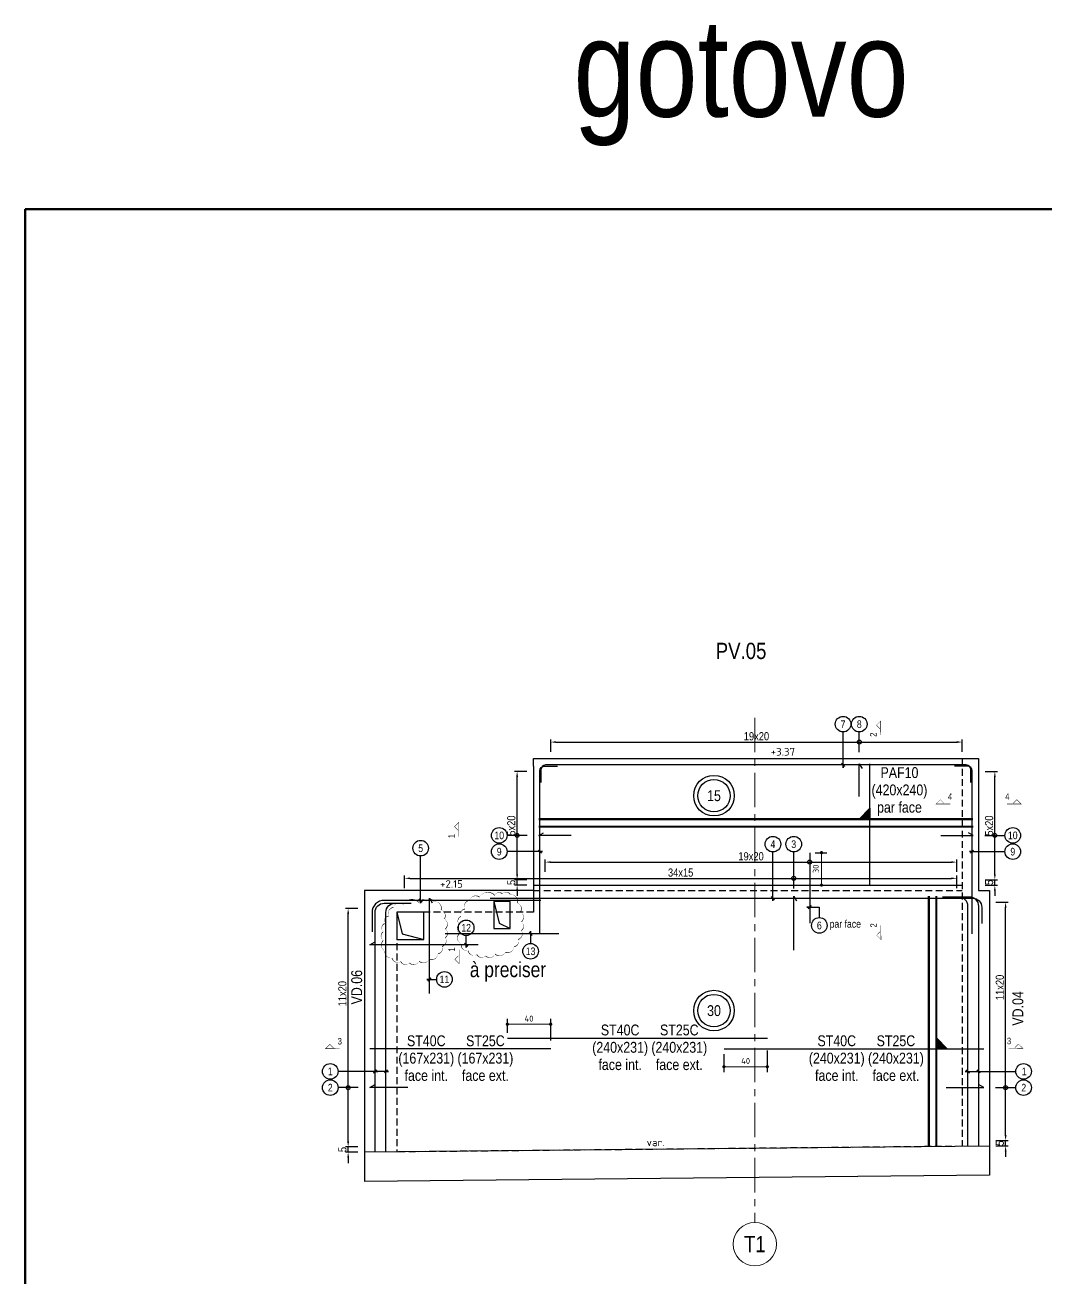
# Model space of a CAD drawing. Extents: x -10329 to 23244, y -15032 to -6928.
# Drawn here: x 12144 to 13087, y -9031 to -7873 of the extents above; entities that cross this region are included whole.
import ezdxf
from ezdxf.enums import TextEntityAlignment as Align

# ---------------------------------------------------------------- set-up
doc = ezdxf.new("R2010")
doc.units = 0
for name, pattern in [('AXESX2', [101.6, 63.5, -12.7, 12.7, -12.7]), ('CACHE', [9.525, 6.35, -3.175]), ('CACHEX2', [19.05, 12.7, -6.35])]:
    doc.linetypes.add(name, pattern=pattern)
doc.layers.get('Defpoints').update_dxf_attribs({"color": 53})
for name, color, linetype in [('aide_STR_TS_TXT', 7, 'Continuous'), ('ARMATURES_ACIERS_FINS', 120, 'Continuous'), ('ARMATURES_ACIERS_FORTS', 150, 'Continuous'), ('ARMATURES_REPERAGE_ACIERS', 7, 'Continuous'), ('ARMATURES_TS', 22, 'CACHEX2'), ('PYC_Cotation', 11, 'Continuous'), ('PYC_HOZ_BET_VU', 252, 'Continuous'), ('PYC_Niveau - Texte', 20, 'Continuous'), ('PYC_Texte général', 102, 'Continuous'), ('STR_TS_TXT', 7, 'Continuous')]:
    doc.layers.add(name, color=color, linetype=linetype)
for name, color, linetype, lineweight in [('NB', 1, 'Continuous', 53), ('PYC_Axes', 4, 'AXESX2', 15), ('PYC_Réservations', 51, 'Continuous', 30)]:
    doc.layers.add(name, color=color, linetype=linetype, lineweight=lineweight)
doc.styles.add('axe$0$PYC_Texte_Titre2', font='ARIALN.TTF', dxfattribs={"height": 22.5})
doc.styles.add('Cotations', font='simplex.shx')
doc.styles.add('PYC_Texte_cotations', font='romans.shx')
doc.styles.add('PYC_Texte_Normal', font='ARIALN.TTF')
doc.styles.add('PYC_Texte_Reperage', font='ARIALN.TTF')
doc.styles.add('PYC_Texte_Titre1', font='ARIALN.TTF', dxfattribs={"height": 30})
doc.styles.add('PYC_Texte_Titre2', font='ARIALN.TTF', dxfattribs={"height": 22.5})
doc.styles.add('SGI_Tex_Cotes', font='ARIALN.TTF')
doc.styles.get("Standard").update_dxf_attribs({"font": 'ARIAL.TTF'})
doc.styles.add('TEXTE TS', font='romans.shx', dxfattribs={"width": 0.7, "oblique": 15})
doc.linetypes.add('RBx0.50', pattern='A,0.25,-0.025,["V",Standard,S=0.05,R=0,X=-0.025,Y=-0.05],-0.05,["V",Standard,S=0.05,R=180,X=0.025,Y=0.05],-0.025', length=0.35)
doc.dimstyles.new('PYC-COUPES-25', dxfattribs={"dimscale": 50, "dimtxt": 0.11, "dimasz": 0.06, "dimexe": 0.1, "dimexo": 0.1, "dimgap": 0.05, "dimtad": 3, "dimdec": 1, "dimrnd": 0.5, "dimzin": 9, "dimdsep": 46, "dimtxsty": 'PYC_Texte_cotations', "dimblk1": 'DOT', "dimblk2": 'DOT', "dimsah": 1, "dimcen": 0.09, "dimclrd": 256, "dimclrt": 7, "dimaunit": 2, "dimadec": 1, "dimazin": 0, "dimtfac": 1, "dimtdec": 1, "dimtix": 1, "dimtmove": 2, "dimatfit": 3, "dimldrblk": 'DOT', "dimfxl": 0.3, "dimfxlon": 1, "dimtolj": 1, "dimtzin": 0, "dimlwd": 20, "dimarcsym": 0})
doc.dimstyles.new('SGI_Cot_Secondaire_25', dxfattribs={"dimscale": 0.5, "dimtxt": 15, "dimasz": 10, "dimexe": 5, "dimexo": 0, "dimgap": 3, "dimtad": 1, "dimdsep": 46, "dimtxsty": 'SGI_Tex_Cotes', "dimcen": 0, "dimclrd": 7, "dimclre": 7, "dimclrt": 7, "dimaunit": 2, "dimazin": 0, "dimtfac": 1, "dimtmove": 0, "dimatfit": 3, "dimfxl": 18, "dimfxlon": 1, "dimtolj": 1, "dimtzin": 0, "dimlwd": 25, "dimlwe": 25, "dimarcsym": 0})

# ---------------------------------------------------------------- blocks, each defined once
blk = doc.blocks.new('*U3')
at = {"linetype": 'Continuous', "lineweight": 25}
for radius in [25, 20]:
    blk.add_circle((0, 0), radius, dxfattribs=at)
at = {"linetype": 'Continuous', "lineweight": 25, "style": 'PYC_Texte_Normal'}
blk.add_attdef('EP2', text='', height=15, dxfattribs=at).set_placement((0, 0), align=Align.MIDDLE_CENTER)
blk = doc.blocks.new('mrega')
at = {"layer": 'aide_STR_TS_TXT', "style": 'TEXTE TS', "width": 0.8}
for tag, p in [('ST10', (14.5, 0)), ('DIM', (14.5, -16)), ('NOTE', (14.5, -32))]:
    blk.add_attdef(tag, text='', height=10, dxfattribs=at).set_placement(p, align=Align.CENTER)
blk = doc.blocks.new('A$C6F247267')
blk.add_hatch(color=256).paths.add_polyline_path([(0, -0.2), (-0.2, 0), (0, 0)])
blk.add_lwpolyline([(-0.2, 0), (0, 0), (0, -0.2), (-0.2, 0)])
blk = doc.blocks.new('_Dot')
at = {"color": 0, "lineweight": -2}
blk.add_line((-0.5, 0), (-1, 0), dxfattribs=at)
at = {"color": 0, "const_width": 0.5}
blk.add_lwpolyline([(-0.25, 0, 1), (0.25, 0, 1)], format="xyb", close=True, dxfattribs=at)
blk = doc.blocks.new('*D163')
at = {"layer": 'Defpoints', "color": 0, "transparency": 16777216}
for p in [(12829.2, -8808.4), (12789.2, -8818.4), (12789.2, -8834.8)]:
    blk.add_point(p, dxfattribs=at)
at = {"layer": 'PYC_Cotation', "color": 0, "lineweight": -2, "transparency": 16777216}
for p, q in [((12829.2, -8819.8), (12829.2, -8839.8)), ((12789.2, -8823.4), (12789.2, -8839.8))]:
    blk.add_line(p, q, dxfattribs=at)
at = {"layer": 'PYC_Cotation', "linetype": 'Continuous', "lineweight": 20, "transparency": 16777216}
blk.add_line((12826.2, -8834.8), (12792.2, -8834.8), dxfattribs=at)
at = {"layer": 'PYC_Cotation', "lineweight": 20, "transparency": 16777216, "xscale": 3, "yscale": 3, "zscale": 3, "rotation": 180}
blk.add_blockref('_Dot', (12789.2, -8834.8), dxfattribs=at)
at = {"layer": 'PYC_Cotation', "lineweight": 20, "transparency": 16777216, "xscale": 3, "yscale": 3, "zscale": 3}
blk.add_blockref('_Dot', (12829.2, -8834.8), dxfattribs=at)
at = {"layer": 'PYC_Cotation', "color": 7, "transparency": 16777216, "insert": (12809.2, -8829.5), "char_height": 5.5, "attachment_point": 5, "style": 'PYC_Texte_cotations'}
blk.add_mtext('\\A1;40', dxfattribs=at)
blk = doc.blocks.new('*D164')
at = {"layer": 'Defpoints', "color": 0, "transparency": 16777216}
for p in [(12589.2, -8795.6), (12589.2, -8808.4), (12629.2, -8818.4)]:
    blk.add_point(p, dxfattribs=at)
at = {"layer": 'PYC_Cotation', "color": 0, "lineweight": -2, "transparency": 16777216}
for p, q in [((12589.2, -8803.4), (12589.2, -8790.6)), ((12629.2, -8810.6), (12629.2, -8790.6))]:
    blk.add_line(p, q, dxfattribs=at)
at = {"layer": 'PYC_Cotation', "linetype": 'Continuous', "lineweight": 20, "transparency": 16777216}
blk.add_line((12626.2, -8795.6), (12592.2, -8795.6), dxfattribs=at)
at = {"layer": 'PYC_Cotation', "lineweight": 20, "transparency": 16777216, "xscale": 3, "yscale": 3, "zscale": 3, "rotation": 180}
blk.add_blockref('_Dot', (12589.2, -8795.6), dxfattribs=at)
at = {"layer": 'PYC_Cotation', "lineweight": 20, "transparency": 16777216, "xscale": 3, "yscale": 3, "zscale": 3}
blk.add_blockref('_Dot', (12629.2, -8795.6), dxfattribs=at)
at = {"layer": 'PYC_Cotation', "color": 7, "transparency": 16777216, "insert": (12609.2, -8790.4), "char_height": 5.5, "attachment_point": 5, "style": 'PYC_Texte_cotations'}
blk.add_mtext('\\A1;40', dxfattribs=at)
blk = doc.blocks.new('*D165')
at = {"layer": 'Defpoints', "color": 0, "transparency": 16777216}
for p in [(12442.2, -8908.8), (12457.2, -8908.8), (12457.2, -8913.8)]:
    blk.add_point(p, dxfattribs=at)
at = {"layer": 'PYC_Cotation', "color": 7, "linetype": 'Continuous', "lineweight": 25, "transparency": 16777216}
for p, q in [((12442.2, -8903.8), (12442.2, -8898.8)), ((12451.2, -8908.8), (12439.7, -8908.8)), ((12451.2, -8913.8), (12439.7, -8913.8)), ((12442.2, -8913.8), (12442.2, -8908.8)), ((12442.2, -8918.8), (12442.2, -8923.8))]:
    blk.add_line(p, q, dxfattribs=at)
at = {"layer": 'PYC_Cotation', "color": 7, "transparency": 16777216}
for points in [[(12441.4, -8903.8), (12443.1, -8903.8), (12442.2, -8908.8)], [(12441.4, -8918.8), (12443.1, -8918.8), (12442.2, -8913.8)]]:
    blk.add_solid(points, dxfattribs=at)
at = {"layer": 'PYC_Cotation', "color": 7, "transparency": 16777216, "insert": (12436.9, -8911.3), "char_height": 7.5, "attachment_point": 5, "rotation": 90, "style": 'SGI_Tex_Cotes'}
blk.add_mtext('\\A1;5', dxfattribs=at)
blk = doc.blocks.new('*D166')
at = {"layer": 'Defpoints', "color": 0, "transparency": 16777216}
for p in [(12442.2, -8688.8), (12457.2, -8688.8), (12457.2, -8908.8)]:
    blk.add_point(p, dxfattribs=at)
at = {"layer": 'PYC_Cotation', "color": 7, "linetype": 'Continuous', "lineweight": 25, "transparency": 16777216}
for p, q in [((12451.2, -8688.8), (12439.7, -8688.8)), ((12442.2, -8903.8), (12442.2, -8693.8)), ((12451.2, -8908.8), (12439.7, -8908.8))]:
    blk.add_line(p, q, dxfattribs=at)
at = {"layer": 'PYC_Cotation', "color": 7, "transparency": 16777216}
for points in [[(12441.4, -8693.8), (12443.1, -8693.8), (12442.2, -8688.8)], [(12441.4, -8903.8), (12443.1, -8903.8), (12442.2, -8908.8)]]:
    blk.add_solid(points, dxfattribs=at)
at = {"layer": 'PYC_Cotation', "color": 7, "transparency": 16777216, "insert": (12436.9, -8767.4), "char_height": 7.5, "attachment_point": 5, "rotation": 90, "style": 'SGI_Tex_Cotes'}
blk.add_mtext('\\A1;11x20', dxfattribs=at)
blk = doc.blocks.new('*D167')
at = {"layer": 'Defpoints', "color": 0, "transparency": 16777216}
for p in [(13034.2, -8903), (13049.2, -8903), (13034.2, -8908)]:
    blk.add_point(p, dxfattribs=at)
at = {"layer": 'PYC_Cotation', "color": 7, "linetype": 'Continuous', "lineweight": 25, "transparency": 16777216}
for p, q in [((13040.2, -8903), (13051.7, -8903)), ((13049.2, -8898), (13049.2, -8893)), ((13049.2, -8908), (13049.2, -8903)), ((13040.2, -8908), (13051.7, -8908)), ((13049.2, -8913), (13049.2, -8918))]:
    blk.add_line(p, q, dxfattribs=at)
at = {"layer": 'PYC_Cotation', "color": 7, "transparency": 16777216}
for points in [[(13048.4, -8898), (13050.1, -8898), (13049.2, -8903)], [(13048.4, -8913), (13050.1, -8913), (13049.2, -8908)]]:
    blk.add_solid(points, dxfattribs=at)
at = {"layer": 'PYC_Cotation', "color": 7, "transparency": 16777216, "insert": (13043.9, -8905.5), "char_height": 7.5, "attachment_point": 5, "rotation": 90, "style": 'SGI_Tex_Cotes'}
blk.add_mtext('\\A1;5', dxfattribs=at)
blk = doc.blocks.new('*D168')
at = {"layer": 'Defpoints', "color": 0, "transparency": 16777216}
for p in [(13034.2, -8683), (13049.2, -8683), (13034.2, -8903)]:
    blk.add_point(p, dxfattribs=at)
at = {"layer": 'PYC_Cotation', "color": 7, "linetype": 'Continuous', "lineweight": 25, "transparency": 16777216}
for p, q in [((13040.2, -8683), (13051.7, -8683)), ((13049.2, -8898), (13049.2, -8688)), ((13040.2, -8903), (13051.7, -8903))]:
    blk.add_line(p, q, dxfattribs=at)
at = {"layer": 'PYC_Cotation', "color": 7, "transparency": 16777216}
for points in [[(13048.4, -8688), (13050.1, -8688), (13049.2, -8683)], [(13048.4, -8898), (13050.1, -8898), (13049.2, -8903)]]:
    blk.add_solid(points, dxfattribs=at)
at = {"layer": 'PYC_Cotation', "color": 7, "transparency": 16777216, "insert": (13043.9, -8761.6), "char_height": 7.5, "attachment_point": 5, "rotation": 90, "style": 'SGI_Tex_Cotes'}
blk.add_mtext('\\A1;11x20', dxfattribs=at)
blk = doc.blocks.new('*D170')
at = {"layer": 'Defpoints', "color": 0, "transparency": 16777216}
for p in [(13004.2, -8660.9), (12494.2, -8672.2), (13004.2, -8672.2)]:
    blk.add_point(p, dxfattribs=at)
at = {"layer": 'PYC_Cotation', "color": 7, "linetype": 'Continuous', "lineweight": 25, "transparency": 16777216}
for p, q in [((12494.2, -8669.9), (12494.2, -8658.4)), ((13004.2, -8669.9), (13004.2, -8658.4)), ((12499.2, -8660.9), (12999.2, -8660.9))]:
    blk.add_line(p, q, dxfattribs=at)
at = {"layer": 'PYC_Cotation', "color": 7, "transparency": 16777216}
for points in [[(12499.2, -8660.1), (12499.2, -8661.7), (12494.2, -8660.9)], [(12999.2, -8660.1), (12999.2, -8661.7), (13004.2, -8660.9)]]:
    blk.add_solid(points, dxfattribs=at)
at = {"layer": 'PYC_Cotation', "color": 7, "transparency": 16777216, "insert": (12749.2, -8655.6), "char_height": 7.5, "attachment_point": 5, "style": 'SGI_Tex_Cotes'}
blk.add_mtext('\\A1;34x15', dxfattribs=at)
blk = doc.blocks.new('*D171')
at = {"layer": 'Defpoints', "color": 0, "transparency": 16777216}
for p in [(13004.2, -8645.9), (12624.2, -8672.2), (13004.2, -8672.2)]:
    blk.add_point(p, dxfattribs=at)
at = {"layer": 'PYC_Cotation', "color": 7, "linetype": 'Continuous', "lineweight": 25, "transparency": 16777216}
for p, q in [((12624.2, -8654.9), (12624.2, -8643.4)), ((12629.2, -8645.9), (12999.2, -8645.9)), ((13004.2, -8654.9), (13004.2, -8643.4))]:
    blk.add_line(p, q, dxfattribs=at)
at = {"layer": 'PYC_Cotation', "color": 7, "transparency": 16777216}
for points in [[(12629.2, -8645.1), (12629.2, -8646.7), (12624.2, -8645.9)], [(12999.2, -8645.1), (12999.2, -8646.7), (13004.2, -8645.9)]]:
    blk.add_solid(points, dxfattribs=at)
at = {"layer": 'PYC_Cotation', "color": 7, "transparency": 16777216, "insert": (12814.2, -8640.6), "char_height": 7.5, "attachment_point": 5, "style": 'SGI_Tex_Cotes'}
blk.add_mtext('\\A1;19x20', dxfattribs=at)
blk = doc.blocks.new('*D172')
at = {"layer": 'Defpoints', "color": 0, "transparency": 16777216}
for p in [(12868.3, -8637.2), (12868.3, -8667.2), (12879.3, -8667.2)]:
    blk.add_point(p, dxfattribs=at)
at = {"layer": 'PYC_Cotation', "color": 0, "lineweight": -2, "transparency": 16777216}
for p, q in [((12873.3, -8637.2), (12884.3, -8637.2)), ((12873.3, -8667.2), (12884.3, -8667.2))]:
    blk.add_line(p, q, dxfattribs=at)
at = {"layer": 'PYC_Cotation', "linetype": 'Continuous', "lineweight": 20, "transparency": 16777216}
blk.add_line((12879.3, -8640.2), (12879.3, -8664.2), dxfattribs=at)
at = {"layer": 'PYC_Cotation', "lineweight": 20, "transparency": 16777216, "xscale": 3, "yscale": 3, "zscale": 3}
for p, rotation in [((12879.3, -8637.2), 90), ((12879.3, -8667.2), 270)]:
    blk.add_blockref('_Dot', p, dxfattribs=dict(at, rotation=rotation))
at = {"layer": 'PYC_Cotation', "color": 7, "transparency": 16777216, "insert": (12874, -8652.2), "char_height": 5.5, "attachment_point": 5, "rotation": 90, "style": 'PYC_Texte_cotations'}
blk.add_mtext('\\A1;30', dxfattribs=at)
blk = doc.blocks.new('*D176')
at = {"layer": 'Defpoints', "color": 0, "transparency": 16777216}
for p in [(13009.2, -8535.1), (12629.2, -8550.2), (13009.2, -8550.2)]:
    blk.add_point(p, dxfattribs=at)
at = {"layer": 'PYC_Cotation', "color": 7, "linetype": 'Continuous', "lineweight": 25, "transparency": 16777216}
for p, q in [((12629.2, -8544.1), (12629.2, -8532.6)), ((13009.2, -8544.1), (13009.2, -8532.6)), ((12634.2, -8535.1), (13004.2, -8535.1))]:
    blk.add_line(p, q, dxfattribs=at)
at = {"layer": 'PYC_Cotation', "color": 7, "transparency": 16777216}
for points in [[(12634.2, -8534.2), (12634.2, -8535.9), (12629.2, -8535.1)], [(13004.2, -8534.2), (13004.2, -8535.9), (13009.2, -8535.1)]]:
    blk.add_solid(points, dxfattribs=at)
at = {"layer": 'PYC_Cotation', "color": 7, "transparency": 16777216, "insert": (12819.2, -8529.7), "char_height": 7.5, "attachment_point": 5, "style": 'SGI_Tex_Cotes'}
blk.add_mtext('\\A1;19x20', dxfattribs=at)
blk = doc.blocks.new('*D174')
at = {"layer": 'Defpoints', "color": 0, "transparency": 16777216}
for p in [(13024.3, -8662.2), (13024.3, -8667.2), (13039.3, -8662.2)]:
    blk.add_point(p, dxfattribs=at)
at = {"layer": 'PYC_Cotation', "color": 7, "linetype": 'Continuous', "lineweight": 25, "transparency": 16777216}
for p, q in [((13039.3, -8657.2), (13039.3, -8652.2)), ((13030.3, -8662.2), (13041.8, -8662.2)), ((13030.3, -8667.2), (13041.8, -8667.2)), ((13039.3, -8667.2), (13039.3, -8662.2)), ((13039.3, -8672.2), (13039.3, -8677.2))]:
    blk.add_line(p, q, dxfattribs=at)
at = {"layer": 'PYC_Cotation', "color": 7, "transparency": 16777216}
for points in [[(13038.5, -8657.2), (13040.1, -8657.2), (13039.3, -8662.2)], [(13038.5, -8672.2), (13040.1, -8672.2), (13039.3, -8667.2)]]:
    blk.add_solid(points, dxfattribs=at)
at = {"layer": 'PYC_Cotation', "color": 7, "transparency": 16777216, "insert": (13034, -8664.7), "char_height": 7.5, "attachment_point": 5, "rotation": 90, "style": 'SGI_Tex_Cotes'}
blk.add_mtext('\\A1;5', dxfattribs=at)
blk = doc.blocks.new('*D175')
at = {"layer": 'Defpoints', "color": 0, "transparency": 16777216}
for p in [(13024.3, -8562.2), (13039.3, -8562.2), (13024.3, -8662.2)]:
    blk.add_point(p, dxfattribs=at)
at = {"layer": 'PYC_Cotation', "color": 7, "linetype": 'Continuous', "lineweight": 25, "transparency": 16777216}
for p, q in [((13030.3, -8562.2), (13041.8, -8562.2)), ((13039.3, -8657.2), (13039.3, -8567.2)), ((13030.3, -8662.2), (13041.8, -8662.2))]:
    blk.add_line(p, q, dxfattribs=at)
at = {"layer": 'PYC_Cotation', "color": 7, "transparency": 16777216}
for points in [[(13038.5, -8567.2), (13040.1, -8567.2), (13039.3, -8562.2)], [(13038.5, -8657.2), (13040.1, -8657.2), (13039.3, -8662.2)]]:
    blk.add_solid(points, dxfattribs=at)
at = {"layer": 'PYC_Cotation', "color": 7, "transparency": 16777216, "insert": (13034, -8612.2), "char_height": 7.5, "attachment_point": 5, "rotation": 90, "style": 'SGI_Tex_Cotes'}
blk.add_mtext('\\A1;5x20', dxfattribs=at)
blk = doc.blocks.new('*D177')
at = {"layer": 'Defpoints', "color": 0, "transparency": 16777216}
for p in [(12598.2, -8662.2), (12613.2, -8662.2), (12613.2, -8667.2)]:
    blk.add_point(p, dxfattribs=at)
at = {"layer": 'PYC_Cotation', "color": 7, "linetype": 'Continuous', "lineweight": 25, "transparency": 16777216}
for p, q in [((12598.2, -8657.2), (12598.2, -8652.2)), ((12607.2, -8662.2), (12595.7, -8662.2)), ((12607.2, -8667.2), (12595.7, -8667.2)), ((12598.2, -8667.2), (12598.2, -8662.2)), ((12598.2, -8672.2), (12598.2, -8677.2))]:
    blk.add_line(p, q, dxfattribs=at)
at = {"layer": 'PYC_Cotation', "color": 7, "transparency": 16777216}
for points in [[(12597.4, -8657.2), (12599.1, -8657.2), (12598.2, -8662.2)], [(12597.4, -8672.2), (12599.1, -8672.2), (12598.2, -8667.2)]]:
    blk.add_solid(points, dxfattribs=at)
at = {"layer": 'PYC_Cotation', "color": 7, "transparency": 16777216, "insert": (12592.9, -8664.7), "char_height": 7.5, "attachment_point": 5, "rotation": 90, "style": 'SGI_Tex_Cotes'}
blk.add_mtext('\\A1;5', dxfattribs=at)
blk = doc.blocks.new('*D178')
at = {"layer": 'Defpoints', "color": 0, "transparency": 16777216}
for p in [(12598.2, -8562.2), (12613.2, -8562.2), (12613.2, -8662.2)]:
    blk.add_point(p, dxfattribs=at)
at = {"layer": 'PYC_Cotation', "color": 7, "linetype": 'Continuous', "lineweight": 25, "transparency": 16777216}
for p, q in [((12607.2, -8562.2), (12595.7, -8562.2)), ((12598.2, -8657.2), (12598.2, -8567.2)), ((12607.2, -8662.2), (12595.7, -8662.2))]:
    blk.add_line(p, q, dxfattribs=at)
at = {"layer": 'PYC_Cotation', "color": 7, "transparency": 16777216}
for points in [[(12597.4, -8567.2), (12599.1, -8567.2), (12598.2, -8562.2)], [(12597.4, -8657.2), (12599.1, -8657.2), (12598.2, -8662.2)]]:
    blk.add_solid(points, dxfattribs=at)
at = {"layer": 'PYC_Cotation', "color": 7, "transparency": 16777216, "insert": (12592.9, -8612.2), "char_height": 7.5, "attachment_point": 5, "rotation": 90, "style": 'SGI_Tex_Cotes'}
blk.add_mtext('\\A1;5x20', dxfattribs=at)

msp = doc.modelspace()

# ---------------------------------------------------------------- linework, layer by layer
at = {"color": 2, "lineweight": 106}
msp.add_lwpolyline([(12143.934, -8042.905), (13582.924, -8042.905), (13582.924, -9734.49), (12143.934, -9734.49)], close=True, dxfattribs=at)
at = {"color": 1}
for points in [[(12483.98, -8687.77, 0, 0.714, -0.52056705), (12493.298, -8684.806, 0, 0.714, -0.52056705), (12493.298, -8684.806, 0, 0.714, -0.52056705), (12507.276, -8683.112, 0, 0.714, -0.52056705), (12507.276, -8683.112, 0, 0.714, -0.52056705), (12514.476, -8681.842, 0, 0.714, -0.52056705), (12514.476, -8681.842, 0, 0.714, -0.52056705), (12521.677, -8682.265, 0, 0.714, -0.52056705), (12521.677, -8682.265, 0, 0.714, -0.52056705), (12528.03, -8690.31, 0, 0.714, -0.52056705), (12528.03, -8690.31, 0, 0.714, -0.52056705), (12530.995, -8698.354, 0, 0.714, -0.52056705), (12530.995, -8698.354, 0, 0.714, -0.52056705), (12531.842, -8707.669, 0, 0.714, -0.52056705), (12531.842, -8707.669, 0, 0.714, -0.52056705), (12531.842, -8715.713, 0, 0.714, -0.52056705), (12531.842, -8715.713, 0, 0.714, -0.52056705), (12528.877, -8723.758, 0, 0.714, -0.52056705), (12528.877, -8723.758, 0, 0.714, -0.52056705), (12525.065, -8730.532, 0, 0.714, -0.52056705), (12525.065, -8730.532, 0, 0.714, -0.52056705), (12517.018, -8735.613, 0, 0.714, -0.52056705), (12517.018, -8735.613, 0, 0.714, -0.52056705), (12507.699, -8737.306, 0, 0.714, -0.52056705), (12507.699, -8737.306, 0, 0.714, -0.52056705), (12498.805, -8739, 0, 0.714, -0.52056705), (12498.805, -8739, 0, 0.714, -0.52056705), (12490.757, -8737.73, 0, 0.714, -0.52056705), (12490.757, -8737.73, 0, 0.714, -0.52056705), (12482.709, -8734.343, 0, 0.714, -0.52056705), (12482.709, -8734.343, 0, 0.714, -0.52056705), (12476.356, -8727.992, 0, 0.714, -0.52056705), (12476.356, -8727.992, 0, 0.714, -0.52056705), (12474.661, -8718.254, 0, 0.714, -0.52056705), (12474.661, -8718.254, 0, 0.714, -0.52056705), (12474.661, -8710.209, 0, 0.714, -0.52056705), (12474.661, -8710.209, 0, 0.714, -0.52056705), (12475.932, -8702.588, 0, 0.714, -0.52056705), (12475.932, -8702.588, 0, 0.714, -0.52056705), (12479.744, -8695.814, 0, 0.714, -0.52056705), (12479.744, -8695.814, 0, 0.714, -0.52056705)], [(12554.258, -8681.255, 0, 0.714, -0.52056705), (12563.576, -8678.291, 0, 0.714, -0.52056705), (12563.576, -8678.291, 0, 0.714, -0.52056705), (12577.554, -8676.598, 0, 0.714, -0.52056705), (12577.554, -8676.598, 0, 0.714, -0.52056705), (12584.754, -8675.328, 0, 0.714, -0.52056705), (12584.754, -8675.328, 0, 0.714, -0.52056705), (12591.955, -8675.751, 0, 0.714, -0.52056705), (12591.955, -8675.751, 0, 0.714, -0.52056705), (12598.308, -8683.795, 0, 0.714, -0.52056705), (12598.308, -8683.795, 0, 0.714, -0.52056705), (12601.273, -8691.84, 0, 0.714, -0.52056705), (12601.273, -8691.84, 0, 0.714, -0.52056705), (12602.12, -8701.154, 0, 0.714, -0.52056705), (12602.12, -8701.154, 0, 0.714, -0.52056705), (12602.12, -8709.199, 0, 0.714, -0.52056705), (12602.12, -8709.199, 0, 0.714, -0.52056705), (12599.155, -8717.243, 0, 0.714, -0.52056705), (12599.155, -8717.243, 0, 0.714, -0.52056705), (12595.343, -8724.017, 0, 0.714, -0.52056705), (12595.343, -8724.017, 0, 0.714, -0.52056705), (12587.296, -8729.098, 0, 0.714, -0.52056705), (12587.296, -8729.098, 0, 0.714, -0.52056705), (12577.977, -8730.792, 0, 0.714, -0.52056705), (12577.977, -8730.792, 0, 0.714, -0.52056705), (12569.083, -8732.485, 0, 0.714, -0.52056705), (12569.083, -8732.485, 0, 0.714, -0.52056705), (12561.035, -8731.215, 0, 0.714, -0.52056705), (12561.035, -8731.215, 0, 0.714, -0.52056705), (12552.987, -8727.828, 0, 0.714, -0.52056705), (12552.987, -8727.828, 0, 0.714, -0.52056705), (12546.634, -8721.477, 0, 0.714, -0.52056705), (12546.634, -8721.477, 0, 0.714, -0.52056705), (12544.94, -8711.739, 0, 0.714, -0.52056705), (12544.94, -8711.739, 0, 0.714, -0.52056705), (12544.94, -8703.695, 0, 0.714, -0.52056705), (12544.94, -8703.695, 0, 0.714, -0.52056705), (12546.21, -8696.074, 0, 0.714, -0.52056705), (12546.21, -8696.074, 0, 0.714, -0.52056705), (12550.022, -8689.299, 0, 0.714, -0.52056705), (12550.022, -8689.299, 0, 0.714, -0.52056705)]]:
    msp.add_lwpolyline(points, format="xyseb", close=True, dxfattribs=at)
at = {"layer": 'ARMATURES_ACIERS_FINS'}
for points in [[(12914.146, -8585.221), (12914.146, -8555.221), (12916.646, -8559.551)], [(12648.243, -8621.238), (12618.243, -8621.238), (12622.573, -8618.738)], [(12989.307, -8621.238), (13019.307, -8621.238), (13014.976, -8618.738)], [(12868.331, -8637.221), (12868.331, -8702.221)], [(12517.243, -8767.221), (12517.243, -8679.221), (12519.743, -8683.551)], [(12853.618, -8727.221), (12853.618, -8677.221), (12856.118, -8681.551)], [(12636.743, -8712.221), (12531.743, -8712.221)], [(12562.243, -8722.221), (12462.243, -8722.221), (12466.573, -8719.721)], [(12497.243, -8854.154), (12462.243, -8854.154), (12466.573, -8851.654)], [(12994.243, -8854.154), (13029.243, -8854.154), (13024.913, -8851.654)]]:
    msp.add_lwpolyline(points, dxfattribs=at)
for points in [[(12619.243, -8712.221), (12619.243, -8561.521, -0.41421356), (12623.543, -8557.221), (12635.543, -8557.221)], [(13017.243, -8572.521), (13017.243, -8560.521, 0.41421356), (13012.943, -8556.221), (12624.543, -8556.221, 0.41421356), (12620.243, -8560.521), (12620.243, -8572.521)], [(13018.307, -8712.221), (13018.307, -8561.521, 0.41421356), (13014.007, -8557.221), (13002.007, -8557.221)], [(12573.243, -8679.221), (13018.743, -8679.221, -0.41421356), (13027.243, -8687.721), (13027.243, -8702.721)], [(13014.443, -8908.145), (13014.443, -8686.645, 0.41421356), (13005.943, -8678.145), (12990.943, -8678.145)], [(13024.443, -8908.145), (13024.443, -8686.645, 0.41421356), (13015.943, -8678.145), (13000.943, -8678.145)], [(12467.043, -8913.83), (12467.043, -8692.33, -0.41421356), (12475.543, -8683.83), (12490.543, -8683.83)], [(12477.043, -8913.83), (12477.043, -8692.33, -0.41421356), (12485.543, -8683.83), (12500.543, -8683.83)]]:
    msp.add_lwpolyline(points, format="xyb", dxfattribs=at)
at = {"layer": 'ARMATURES_ACIERS_FORTS'}
msp.add_lwpolyline([(12620.243, -8681.221), (12475.443, -8681.221, 0.41421356), (12464.243, -8692.421), (12464.243, -8710.421)], format="xyb", dxfattribs=at)
at = {"layer": 'ARMATURES_REPERAGE_ACIERS'}
for points in [[(12899.146, -8556.221), (12899.146, -8558.721), (12899.146, -8556.221), (12900.56, -8557.635), (12899.146, -8556.221), (12897.731, -8554.807), (12899.146, -8556.221), (12899.146, -8525.722)], [(12914.146, -8544.413), (12914.146, -8525.722)], [(12607.589, -8621.238), (12588.897, -8621.238)], [(13029.961, -8621.238), (13048.652, -8621.238)], [(12619.243, -8636.238), (12621.743, -8636.238), (12619.243, -8636.238), (12620.657, -8637.653), (12619.243, -8636.238), (12617.829, -8634.824), (12619.243, -8636.238), (12588.897, -8636.238)], [(12834.359, -8679.221), (12834.359, -8681.721), (12834.359, -8679.221), (12835.773, -8680.635), (12834.359, -8679.221), (12832.945, -8677.807), (12834.359, -8679.221), (12834.359, -8636.543)], [(12853.618, -8670.234), (12853.618, -8636.543)], [(13018.307, -8636.238), (13015.807, -8636.238), (13018.307, -8636.238), (13016.892, -8637.653), (13018.307, -8636.238), (13019.721, -8634.824), (13018.307, -8636.238), (13048.652, -8636.238)], [(12509.16, -8681.221), (12509.16, -8683.721), (12509.16, -8681.221), (12510.574, -8682.635), (12509.16, -8681.221), (12507.746, -8679.807), (12509.16, -8681.221), (12509.16, -8640.251)], [(12868.331, -8687.525), (12865.831, -8687.525), (12868.331, -8687.525), (12866.917, -8688.939), (12868.331, -8687.525), (12869.745, -8686.111), (12868.331, -8687.525), (12877.238, -8687.525), (12877.238, -8697.19)], [(12551.177, -8722.221), (12551.177, -8724.721), (12551.177, -8722.221), (12552.591, -8723.635), (12551.177, -8722.221), (12549.762, -8720.807), (12551.177, -8722.221), (12551.177, -8713.77)], [(12610.66, -8712.221), (12610.66, -8709.721), (12610.66, -8712.221), (12609.246, -8710.807), (12610.66, -8712.221), (12612.074, -8713.635), (12610.66, -8712.221), (12610.66, -8721.059)], [(12517.243, -8754.176), (12514.743, -8754.176), (12517.243, -8754.176), (12515.829, -8755.59), (12517.243, -8754.176), (12518.657, -8752.761), (12517.243, -8754.176), (12523.945, -8754.176)], [(12467.043, -8839.154), (12469.543, -8839.154), (12467.043, -8839.154), (12468.457, -8837.739), (12467.043, -8839.154), (12465.629, -8840.568), (12467.043, -8839.154), (12432.897, -8839.154)], [(12477.043, -8839.154), (12479.543, -8839.154), (12477.043, -8839.154), (12478.457, -8837.739), (12477.043, -8839.154), (12475.629, -8840.568), (12477.043, -8839.154), (12432.897, -8839.154)], [(13014.443, -8839.154), (13011.943, -8839.154), (13014.443, -8839.154), (13013.029, -8837.739), (13014.443, -8839.154), (13015.857, -8840.568), (13014.443, -8839.154), (13058.589, -8839.154)], [(13024.443, -8839.154), (13021.943, -8839.154), (13024.443, -8839.154), (13023.029, -8837.739), (13024.443, -8839.154), (13025.857, -8840.568), (13024.443, -8839.154), (13058.589, -8839.154)], [(12451.589, -8854.154), (12432.897, -8854.154)], [(13039.897, -8854.154), (13058.589, -8854.154)]]:
    msp.add_lwpolyline(points, dxfattribs=at)
for centre, radius in [((12899.146, -8518.522), 7.2), ((12914.146, -8518.522), 7.2), ((12914.146, -8535.067), 1.8), ((12581.697, -8621.238), 7.2), ((12598.243, -8621.238), 1.8), ((12834.359, -8629.343), 7.2), ((12853.618, -8629.343), 7.2), ((13039.307, -8621.238), 1.8), ((13055.852, -8621.238), 7.2), ((12509.16, -8633.051), 7.2), ((12581.697, -8636.238), 7.2), ((13055.852, -8636.238), 7.2), ((12868.331, -8645.889), 1.8), ((12853.618, -8660.889), 1.8), ((12551.177, -8706.57), 7.2), ((12877.238, -8704.39), 7.2), ((12610.66, -8728.259), 7.2), ((12531.145, -8754.176), 7.2), ((12425.697, -8839.154), 7.2), ((13065.789, -8839.154), 7.2), ((12425.697, -8854.154), 7.2), ((12442.243, -8854.154), 1.8), ((13049.243, -8854.154), 1.8), ((13065.789, -8854.154), 7.2)]:
    msp.add_circle(centre, radius, dxfattribs=at)
at = {"layer": 'ARMATURES_TS', "color": 3, "linetype": 'Continuous'}
for points in [[(12923.901, -8667.221), (12923.901, -8555.221)], [(12589.243, -8808.372), (12829.243, -8808.372)], [(12629.243, -8818.372), (12462.243, -8818.372)], [(12789.243, -8818.372), (13029.243, -8818.372)]]:
    msp.add_lwpolyline(points, dxfattribs=at)
at = {"layer": 'ARMATURES_TS', "linetype": 'CACHE', "ltscale": 2, "const_width": 2}
for points in [[(13019.243, -8606.221), (12618.243, -8606.221)], [(12985.345, -8908.298), (12985.345, -8677.221)]]:
    msp.add_lwpolyline(points, dxfattribs=at)
at = {"layer": 'ARMATURES_TS', "linetype": 'Continuous', "lineweight": -2, "ltscale": 0.01, "const_width": 2}
for points in [[(13019.307, -8613.176), (12618.243, -8613.176)], [(12978.391, -8908.298), (12978.391, -8677.221)]]:
    msp.add_lwpolyline(points, dxfattribs=at)
at = {"layer": 'PYC_Axes', "ltscale": 0.5}
msp.add_lwpolyline([(12817.743, -8512.692), (12817.743, -8978.654)], dxfattribs=at)
at = {"layer": 'PYC_Axes', "linetype": 'Continuous'}
msp.add_circle((12817.743, -8998.654), 20, dxfattribs=at)
at = {"layer": 'PYC_Cotation', "const_width": 0.375}
for points in [[(12933.921, -8528.693), (12933.884, -8515.568), (12929.918, -8519.556), (12933.242, -8522.862)], [(12998.115, -8592.269), (12984.991, -8592.232), (12988.979, -8588.266), (12992.284, -8591.59)], [(13050.371, -8592.269), (13063.496, -8592.232), (13059.507, -8588.266), (13056.202, -8591.59)], [(12544.467, -8622.33), (12544.43, -8609.205), (12540.464, -8613.194), (12543.788, -8616.499)], [(12934.127, -8704.337), (12934.164, -8717.462), (12930.176, -8713.496), (12933.481, -8710.172)], [(12544.674, -8726.618), (12544.71, -8739.743), (12540.722, -8735.776), (12544.027, -8732.453)], [(12434.524, -8818.125), (12421.399, -8818.162), (12425.366, -8814.173), (12428.689, -8817.479)], [(13051.935, -8817.919), (13065.06, -8817.882), (13061.071, -8813.916), (13057.766, -8817.239)]]:
    msp.add_lwpolyline(points, dxfattribs=at)
at = {"layer": 'PYC_HOZ_BET_VU'}
for points in [[(12613.243, -8557.221), (12613.243, -8550.221), (13024.243, -8550.221)], [(13024.243, -8550.221), (13024.243, -8672.221), (13034.243, -8672.221)], [(12613.243, -8557.221), (12613.243, -8692.221)], [(12457.243, -8672.221), (12457.243, -8940.831)], [(12613.243, -8672.221), (12457.243, -8672.221)], [(13034.243, -8672.221), (13034.243, -8935.048)], [(13034.243, -8935.048), (12457.243, -8940.831)]]:
    msp.add_lwpolyline(points, dxfattribs=at)
at = {"layer": 'PYC_HOZ_BET_VU', "linetype": 'CACHEX2', "ltscale": 0.5}
for points in [[(13009.243, -8550.221), (13009.243, -8908.298)], [(12613.243, -8672.221), (13009.243, -8672.221)], [(12487.243, -8692.221), (12487.243, -8913.529)], [(12613.243, -8692.221), (12487.243, -8692.221)], [(13009.243, -8908.298), (12487.243, -8913.529)]]:
    msp.add_lwpolyline(points, dxfattribs=at)
at = {"layer": 'PYC_HOZ_BET_VU', "linetype": 'RBx0.50', "ltscale": 30}
msp.add_lwpolyline([(12613.243, -8667.221), (13009.243, -8667.221)], dxfattribs=at)
at = {"layer": 'PYC_HOZ_BET_VU', "linetype": 'RBx0.50', "ltscale": 50}
msp.add_lwpolyline([(13034.243, -8908.047), (12457.243, -8913.83)], dxfattribs=at)
at = {"layer": 'PYC_Réservations'}
for points in [[(12576.743, -8707.221), (12591.743, -8707.221), (12591.743, -8682.221), (12576.743, -8682.221)], [(12487.243, -8717.221), (12512.243, -8717.221), (12512.243, -8692.221), (12487.243, -8692.221)]]:
    msp.add_lwpolyline(points, close=True, dxfattribs=at)
for points in [[(12576.743, -8682.221), (12581.743, -8702.221), (12591.743, -8707.221)], [(12487.243, -8692.221), (12492.243, -8712.221), (12512.243, -8717.221)]]:
    msp.add_lwpolyline(points, dxfattribs=at)

# ---------------------------------------------------------------- block references
at = {"layer": 'ARMATURES_TS', "xscale": 50, "yscale": 50, "zscale": 50}
for p, rotation in [((12923.901, -8606.221), 270), ((12985.345, -8818.22), 180)]:
    msp.add_blockref('A$C6F247267', p, dxfattribs=dict(at, rotation=rotation))
at = {"layer": 'PYC_Niveau - Texte'}
ref = msp.add_blockref('*U3', (12779.985, -8584.574), dxfattribs=dict(at, xscale=0.75, yscale=0.75, zscale=0.75))
ref.add_attrib('EP2', '15', dxfattribs={"layer": '0', "linetype": 'Continuous', "lineweight": 25, "height": 10, "style": 'PYC_Texte_Normal'}).set_placement((12779.985, -8584.574), align=Align.MIDDLE_CENTER)
ref = msp.add_blockref('*U3', (12779.985, -8783.038), dxfattribs=dict(at, xscale=0.75, yscale=0.75, zscale=0.75))
ref.add_attrib('EP2', '30', dxfattribs={"layer": '0', "linetype": 'Continuous', "lineweight": 25, "height": 10, "style": 'PYC_Texte_Normal'}).set_placement((12779.985, -8783.038), align=Align.MIDDLE_CENTER)
at = {"layer": 'STR_TS_TXT'}
ref = msp.add_blockref('mrega', (12936.76, -8568.254), dxfattribs=at)
ref.add_attrib('NOTE', 'par face', dxfattribs={"height": 10, "style": 'SGI_Tex_Cotes'}).set_placement((12951.236, -8600.254), align=Align.CENTER)
ref.add_attrib('ST10', 'PAF10', dxfattribs={"height": 10, "style": 'SGI_Tex_Cotes'}).set_placement((12951.236, -8568.254), align=Align.CENTER)
ref.add_attrib('DIM', '(420x240)', dxfattribs={"height": 10, "style": 'SGI_Tex_Cotes'}).set_placement((12951.236, -8584.254), align=Align.CENTER)
ref = msp.add_blockref('mrega', (12678.873, -8805.906), dxfattribs=at)
ref.add_attrib('NOTE', 'face int.', dxfattribs={"height": 10, "style": 'SGI_Tex_Cotes'}).set_placement((12693.349, -8837.906), align=Align.CENTER)
ref.add_attrib('ST10', 'ST40C', dxfattribs={"height": 10, "style": 'SGI_Tex_Cotes'}).set_placement((12693.349, -8805.906), align=Align.CENTER)
ref.add_attrib('DIM', '(240x231)', dxfattribs={"height": 10, "style": 'SGI_Tex_Cotes'}).set_placement((12693.349, -8821.906), align=Align.CENTER)
ref = msp.add_blockref('mrega', (12733.479, -8805.906), dxfattribs=at)
ref.add_attrib('NOTE', 'face ext.', dxfattribs={"height": 10, "style": 'SGI_Tex_Cotes'}).set_placement((12747.955, -8837.906), align=Align.CENTER)
ref.add_attrib('ST10', 'ST25C', dxfattribs={"height": 10, "style": 'SGI_Tex_Cotes'}).set_placement((12747.955, -8805.906), align=Align.CENTER)
ref.add_attrib('DIM', '(240x231)', dxfattribs={"height": 10, "style": 'SGI_Tex_Cotes'}).set_placement((12747.955, -8821.906), align=Align.CENTER)
ref = msp.add_blockref('mrega', (12499.865, -8815.906), dxfattribs=at)
ref.add_attrib('NOTE', 'face int.', dxfattribs={"height": 10, "style": 'SGI_Tex_Cotes'}).set_placement((12514.341, -8847.906), align=Align.CENTER)
ref.add_attrib('ST10', 'ST40C', dxfattribs={"height": 10, "style": 'SGI_Tex_Cotes'}).set_placement((12514.341, -8815.906), align=Align.CENTER)
ref.add_attrib('DIM', '(167x231)', dxfattribs={"height": 10, "style": 'SGI_Tex_Cotes'}).set_placement((12514.341, -8831.906), align=Align.CENTER)
ref = msp.add_blockref('mrega', (12554.471, -8815.906), dxfattribs=at)
ref.add_attrib('NOTE', 'face ext.', dxfattribs={"height": 10, "style": 'SGI_Tex_Cotes'}).set_placement((12568.947, -8847.906), align=Align.CENTER)
ref.add_attrib('ST10', 'ST25C', dxfattribs={"height": 10, "style": 'SGI_Tex_Cotes'}).set_placement((12568.947, -8815.906), align=Align.CENTER)
ref.add_attrib('DIM', '(167x231)', dxfattribs={"height": 10, "style": 'SGI_Tex_Cotes'}).set_placement((12568.947, -8831.906), align=Align.CENTER)
ref = msp.add_blockref('mrega', (12878.873, -8815.906), dxfattribs=at)
ref.add_attrib('NOTE', 'face int.', dxfattribs={"height": 10, "style": 'SGI_Tex_Cotes'}).set_placement((12893.349, -8847.906), align=Align.CENTER)
ref.add_attrib('ST10', 'ST40C', dxfattribs={"height": 10, "style": 'SGI_Tex_Cotes'}).set_placement((12893.349, -8815.906), align=Align.CENTER)
ref.add_attrib('DIM', '(240x231)', dxfattribs={"height": 10, "style": 'SGI_Tex_Cotes'}).set_placement((12893.349, -8831.906), align=Align.CENTER)
ref = msp.add_blockref('mrega', (12933.479, -8815.906), dxfattribs=at)
ref.add_attrib('NOTE', 'face ext.', dxfattribs={"height": 10, "style": 'SGI_Tex_Cotes'}).set_placement((12947.955, -8847.906), align=Align.CENTER)
ref.add_attrib('ST10', 'ST25C', dxfattribs={"height": 10, "style": 'SGI_Tex_Cotes'}).set_placement((12947.955, -8815.906), align=Align.CENTER)
ref.add_attrib('DIM', '(240x231)', dxfattribs={"height": 10, "style": 'SGI_Tex_Cotes'}).set_placement((12947.955, -8831.906), align=Align.CENTER)

# ---------------------------------------------------------------- texts
at = {"color": 2, "lineweight": 106, "style": 'PYC_Texte_Titre1'}
msp.add_text('gotovo', height=90, rotation=360, dxfattribs=at).set_placement((12804.985, -7912.589), align=Align.MIDDLE_CENTER)
at = {"layer": 'ARMATURES_REPERAGE_ACIERS', "style": 'PYC_Texte_Normal'}
for s, p in [('7', (12899.146, -8518.522)), ('8', (12914.146, -8518.522)), ('10', (12581.697, -8621.238)), ('10', (13055.852, -8621.238)), ('5', (12509.16, -8633.051)), ('9', (12581.697, -8636.238)), ('4', (12834.359, -8629.343)), ('3', (12853.618, -8629.343)), ('9', (13055.852, -8636.238)), ('12', (12551.177, -8706.57)), ('6', (12877.238, -8704.39)), ('par face', (12901.22, -8702.971)), ('13', (12610.66, -8728.259)), ('11', (12531.145, -8754.176)), ('1', (12425.697, -8839.154)), ('1', (13066.414, -8839.154)), ('2', (12425.697, -8854.154)), ('2', (13065.989, -8854.154))]:
    msp.add_text(s, height=7, dxfattribs=at).set_placement(p, align=Align.MIDDLE_CENTER)
at = {"layer": 'NB', "style": 'PYC_Texte_Titre2'}
msp.add_text('à preciser', height=14, dxfattribs=at).set_placement((12589.76, -8745.122), align=Align.MIDDLE_CENTER)
at = {"layer": 'PYC_Axes', "linetype": 'Continuous', "style": 'axe$0$PYC_Texte_Titre2'}
msp.add_text('T1', height=15, rotation=0.000056, dxfattribs=at).set_placement((12817.743, -8998.654), align=Align.MIDDLE_CENTER)
at = {"layer": 'PYC_Cotation', "style": 'SGI_Tex_Cotes'}
for s, rotation, p in [('2', 90.160124, (12931.876, -8530.137)), ('4', 359.839876, (12995.999, -8590.214)), ('4', 0.160124, (13048.926, -8590.224)), ('1', 90.160124, (12542.422, -8623.774)), ('2', 90.160124, (12932.084, -8706.235)), ('1', 90.160124, (12542.63, -8728.515)), ('3', 0.160124, (12432.627, -8816.082)), ('3', 0.160124, (13050.491, -8815.874))]:
    msp.add_text(s, height=6, rotation=rotation, dxfattribs=at).set_placement(p, align=Align.BOTTOM_LEFT)
at = {"layer": 'PYC_Texte général', "linetype": 'Continuous', "style": 'PYC_Texte_Titre1'}
msp.add_text('PV.05', height=15, rotation=360, dxfattribs=at).set_placement((12804.985, -8450.881), align=Align.MIDDLE_CENTER)
at = {"layer": 'PYC_Texte général', "style": 'Cotations'}
for s, p in [('+3.37', (12832.358, -8547.55)), ('+2.15', (12527.074, -8669.58)), ('var.', (12717.779, -8908.215))]:
    msp.add_text(s, height=7, rotation=359.99968, dxfattribs=at).set_placement(p)
at = {"layer": 'PYC_Texte général', "style": 'PYC_Texte_Reperage'}
for s, p in [('VD.06', (12450.1, -8761.402)), ('VD.04', (13060.531, -8781.003))]:
    msp.add_text(s, height=10, rotation=90.000436, dxfattribs=at).set_placement(p, align=Align.MIDDLE_CENTER)

# ---------------------------------------------------------------- dimensions: what is measured, and where the dimension line sits
at = {"layer": 'PYC_Cotation'}
for base, p1, p2, text, picture, middle in [((13009.243, -8535.067), (12629.243, -8550.221), (13009.243, -8550.221), '19x20', '*D176', (12819.243, -8529.738)), ((13004.243, -8645.889), (12624.243, -8672.221), (13004.243, -8672.221), '19x20', '*D171', (12814.243, -8640.559)), ((13004.243, -8660.889), (12494.243, -8672.221), (13004.243, -8672.221), '34x15', '*D170', (12749.243, -8655.559))]:
    dim = msp.add_linear_dim(base=base, p1=p1, p2=p2, text=text, dimstyle='SGI_Cot_Secondaire_25', dxfattribs=at)
    dim.commit()
    dim.dimension.update_dxf_attribs({"geometry": picture, "text_midpoint": middle})
for base, p1, p2, picture, middle in [((12598.243, -8562.221), (12613.243, -8662.221), (12613.243, -8562.221), '*D178', (12592.914, -8612.221)), ((13039.307, -8562.221), (13024.307, -8662.221), (13024.307, -8562.221), '*D175', (13033.977, -8612.221))]:
    dim = msp.add_linear_dim(base=base, p1=p1, p2=p2, angle=90, text='5x20', dimstyle='SGI_Cot_Secondaire_25', dxfattribs=at)
    dim.commit()
    dim.dimension.update_dxf_attribs({"geometry": picture, "text_midpoint": middle})
dim = msp.add_linear_dim(base=(12879.276, -8667.221), p1=(12868.331, -8637.221), p2=(12868.331, -8667.221), angle=90, dimstyle='PYC-COUPES-25', dxfattribs=at)
dim.commit()
dim.dimension.update_dxf_attribs({"geometry": '*D172', "text_midpoint": (12874.026, -8652.221)})
for base, p1, p2, picture, middle in [((12598.243, -8662.221), (12613.243, -8667.221), (12613.243, -8662.221), '*D177', (12598.243, -8664.721)), ((13039.307, -8662.221), (13024.307, -8667.221), (13024.307, -8662.221), '*D174', (13039.307, -8664.721)), ((12442.243, -8908.83), (12457.243, -8913.83), (12457.243, -8908.83), '*D165', (12442.243, -8911.33)), ((13049.243, -8903.047), (13034.243, -8908.047), (13034.243, -8903.047), '*D167', (13049.243, -8905.547))]:
    dim = msp.add_linear_dim(base=base, p1=p1, p2=p2, angle=90, dimstyle='SGI_Cot_Secondaire_25', dxfattribs=at)
    dim.commit()
    dim.dimension.update_dxf_attribs({"geometry": picture, "text_midpoint": middle, "dimtype": 160})
for base, p1, p2, picture, middle in [((13049.243, -8683.047), (13034.243, -8903.047), (13034.243, -8683.047), '*D168', (13049.243, -8761.633)), ((12442.243, -8688.83), (12457.243, -8908.83), (12457.243, -8688.83), '*D166', (12442.243, -8767.415))]:
    dim = msp.add_linear_dim(base=base, p1=p1, p2=p2, angle=90, text='11x20', dimstyle='SGI_Cot_Secondaire_25', dxfattribs=at)
    dim.commit()
    dim.dimension.update_dxf_attribs({"geometry": picture, "text_midpoint": middle, "dimtype": 160})
for base, p1, p2, picture, middle in [((12589.243, -8795.623), (12629.243, -8818.372), (12589.243, -8808.372), '*D164', (12609.243, -8790.373)), ((12789.243, -8834.75), (12829.243, -8808.372), (12789.243, -8818.372), '*D163', (12809.243, -8829.5))]:
    dim = msp.add_linear_dim(base=base, p1=p1, p2=p2, dimstyle='PYC-COUPES-25', dxfattribs=at)
    dim.commit()
    dim.dimension.update_dxf_attribs({"geometry": picture, "text_midpoint": middle})

doc.saveas('drawing.dxf')
